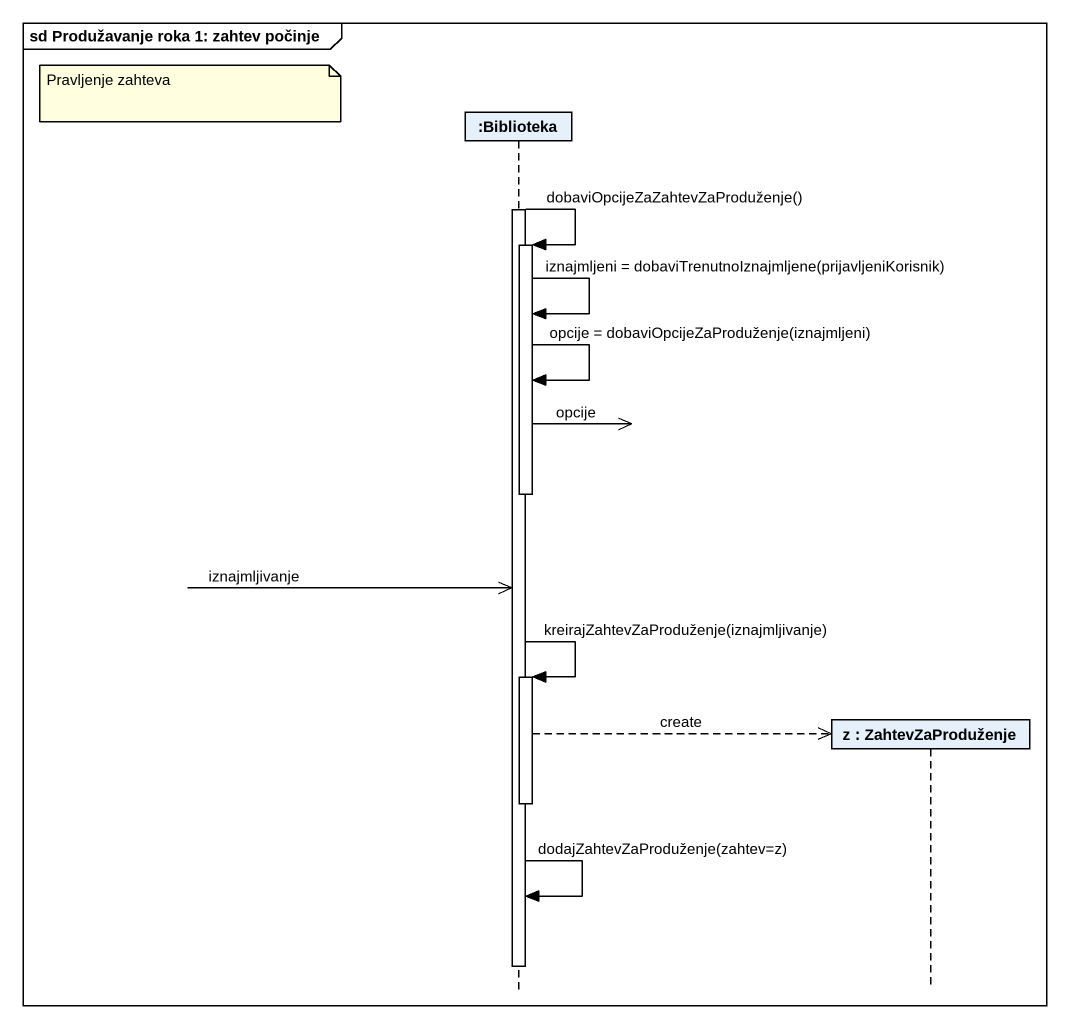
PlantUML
@startuml
mainframe sd Produžavanje roka 1: zahtev počinje
hide footbox
participant ":Biblioteka" as Biblioteka
participant "z : ZahtevZaProduženje" as z

note left of Biblioteka : Pravljenje zahteva
activate Biblioteka
Biblioteka -> Biblioteka : dobaviOpcijeZaZahtevZaProduženje()
activate Biblioteka
Biblioteka -> Biblioteka : iznajmljeni = dobaviTrenutnoIznajmljene(prijavljeniKorisnik)
Biblioteka -> Biblioteka : opcije = dobaviOpcijeZaProduženje(iznajmljeni)
Biblioteka ->> Biblioteka : opcije
deactivate Biblioteka
Biblioteka ->> Biblioteka : iznajmljivanje
Biblioteka -> Biblioteka : kreirajZahtevZaProduženje(iznajmljivanje)
activate Biblioteka
Biblioteka -->> z ** : create
deactivate Biblioteka
Biblioteka -> Biblioteka : dodajZahtevZaProduženje(zahtev=z)
deactivate Biblioteka
@enduml
